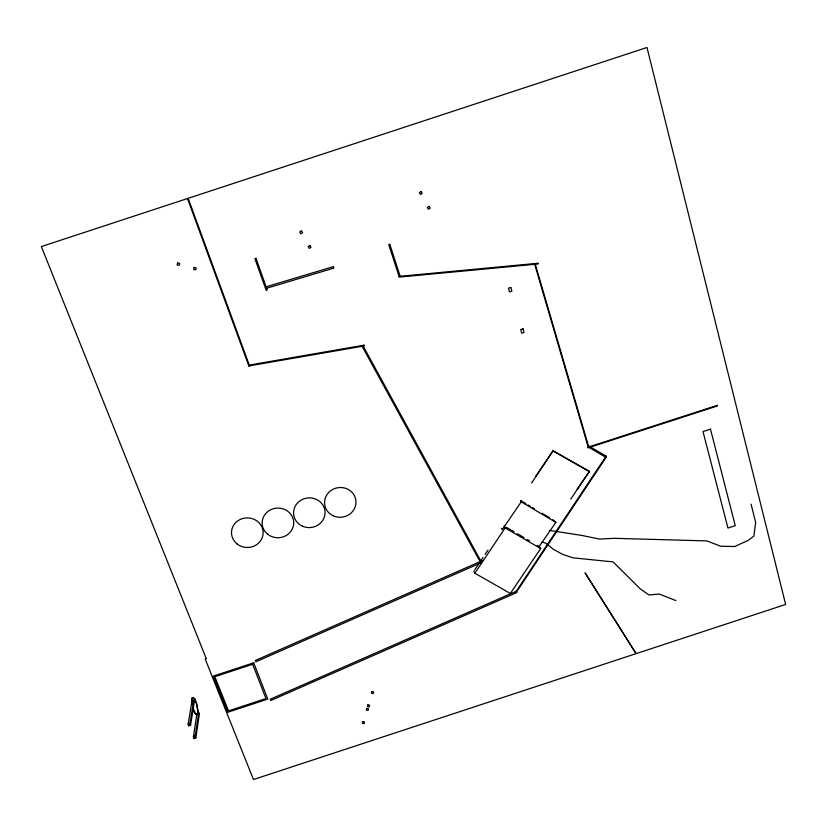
<?xml version="1.0" encoding="UTF-8"?>
<svg xmlns="http://www.w3.org/2000/svg" width="827" height="827" viewBox="0 0 827 827"><rect width="100%" height="100%" fill="white"/><g stroke="black" fill="none" stroke-linecap="round" stroke-linejoin="round"><path stroke-width="1.24" d="M195.792 738.004L199.359 714.197L198.738 712.657L197.022 713.225L193.373 737.012L194.014 738.594L195.792 738.004L195.141 736.423L198.738 712.657M194.014 738.594L194.397 736.082M197.818 713.629L198.16 711.406L196.764 703.663L194.872 699.001C190.913 694.659 191.471 702.113 192.205 704.315M197.477 713.742L197.818 711.52L196.433 703.777L194.531 699.115L192.174 697.678M187.574 198.749L248.979 366.268L249.64 365.916M192.515 697.564L188.122 724.225L188.773 725.817L190.561 725.227L194.324 701.803L193.704 700.262L191.637 700.934M190.561 725.227L189.91 723.635L193.704 700.262M188.773 725.817L189.187 723.346M606.17 456.101L605.705 457.217L588.896 447.376L589.362 446.26M474.595 570.092L478.812 563.787M480.208 561.688L483.02 557.481M485.129 554.328L487.93 550.131M537.219 545.303L539.431 546.585L540.662 548.57L510.352 593.435L474.853 573.235L505.163 527.874L504.077 525.972M606.098 457.362L516.451 592.07L515.934 591.781L605.55 457.031M535.772 476.269L553.087 450.746L589.455 471.39L570.754 499.074M531.585 483.02L553.087 450.746M525.869 503.643L520.472 500.438L521.227 501.844L502.175 529.735L501.482 528.246M577.122 489.233L589.455 471.39M538.977 546.781L555.858 522.385L552.839 519.645M481.283 561.833L362.888 345.583L361.978 346.068L480.425 562.288L481.159 561.492M482.399 560.592L255.171 660.556L255.822 661.807L480.518 562.97M187.522 198.811L188.236 198.532L249.62 366.061M195.244 713.422C191.513 702.495 192.608 713.711 196.847 714.311M188.122 724.225L189.91 723.635M193.373 737.012L195.141 736.423M549.314 530.376L582.27 535.514L599.41 539.07L614.337 538.325L706.982 540.91L720.658 546.233L734.707 546.502L748.001 540.496L753.873 536.123L755.661 522.437L751.071 504.15M542.057 542.026L546.027 543.246L553.232 549.252L562.856 554.431L572.811 557.812L613.148 561.915L640.305 588.938L649.019 594.964L659.253 594.024L675.917 600.598M194.893 713.536L197.312 714.859M553.242 451.108L589.641 471.762M506.289 527.254L514.022 531.771M517.33 533.704L523.956 537.571M527.275 539.504L529.487 540.786M505.163 527.874L540.662 548.57M589.506 446.435L606.325 456.287M605.715 457.228L606.243 457.538M528.029 504.925L530.19 506.207M532.34 507.478L534.5 508.76M542.057 513.247L549.604 517.723M521.227 501.844L555.858 522.385M473.892 571.137L474.853 573.235M191.978 700.82L192.36 703.074M177.578 262.883L177.092 264.898L179.149 265.446L179.635 263.441L177.578 262.883M194.107 267.338L193.611 269.344L195.658 269.902L196.154 267.896L194.107 267.338M362.815 721.671L362.319 723.315L364.118 723.697L364.614 722.064L362.815 721.671M366.806 708.408L366.309 710.062L368.108 710.455L368.604 708.801L366.806 708.408M367.881 704.883L367.384 706.537L369.183 706.93L369.679 705.276L367.881 704.883M371.902 691.537L371.395 693.191L373.204 693.584L373.701 691.93L371.902 691.537M585.154 573.018L635.839 653.268L585.154 573.018M301.524 230.909L299.715 231.942L300.77 233.762L302.579 232.738L301.524 230.909M309.97 245.547L308.171 246.58L309.215 248.389L311.024 247.356L309.97 245.547M421.16 191.585L419.341 192.619L420.343 194.459L422.163 193.425L421.16 191.585M429.182 206.357L427.373 207.391L428.365 209.221L430.174 208.187L429.182 206.357M516.234 591.284L270.181 699.249L270.822 700.479L516.792 592.556L516.234 591.284M255.956 258.324L254.902 258.675L266.222 290.36L267.266 290.008L255.956 258.324M389.796 244.327L388.752 244.678L399.017 276.259L400.051 275.918L389.796 244.327M535.317 264.382L534.769 264.568L588.276 447.345L588.803 447.169L535.317 264.382M710.476 429.141L703.012 431.591L727.946 528.06L735.244 525.662L710.476 429.141M206.274 658.612L205.179 658.974L253.475 779.52L785.65 604.444L646.993 47.48L41.35 246.57L206.274 658.612M253.693 662.809L213.273 676.104L227.756 712.274L267.803 699.094L253.693 662.809M252.648 664.267L214.834 676.713L228.51 710.889L265.984 698.557L252.648 664.267M510.786 287.434L508.471 288.199L509.566 291.921L511.882 291.156L510.786 287.434M522.974 328.805L520.679 329.56L521.754 333.209L524.049 332.454L522.974 328.805M717.257 405.354L587.863 447.262L588.028 447.862L717.402 405.954L717.257 405.354M333.436 266.635L266.067 286.814L266.532 288.282L333.881 268.103L333.436 266.635M364.014 345.179L248.855 365.152L249.01 365.916L364.149 345.955L364.014 345.179M537.995 263.265L399.079 276.383L399.141 277.117L538.036 263.999L537.995 263.265M236.998 543.897A15.827 14.803 0.9 0 0 262.862 535.472A15.827 14.803 0.9 0 0 242.084 518.715A15.827 14.803 0.9 0 0 236.998 543.897M267.566 534.128A15.785 14.834 -1.6 0 0 293.42 525.703A15.785 14.834 -1.6 0 0 272.807 508.894A15.785 14.834 -1.6 0 0 267.566 534.128M302.289 526.096A15.754 14.865 -4.5 0 0 325.021 511.675A15.754 14.865 -4.5 0 0 300.604 500.418A15.754 14.865 -4.5 0 0 302.289 526.096M333.178 515.79A15.734 14.886 -7.8 0 0 355.961 501.348A15.734 14.886 -7.8 0 0 331.668 490.049A15.734 14.886 -7.8 0 0 333.178 515.79"/></g></svg>
